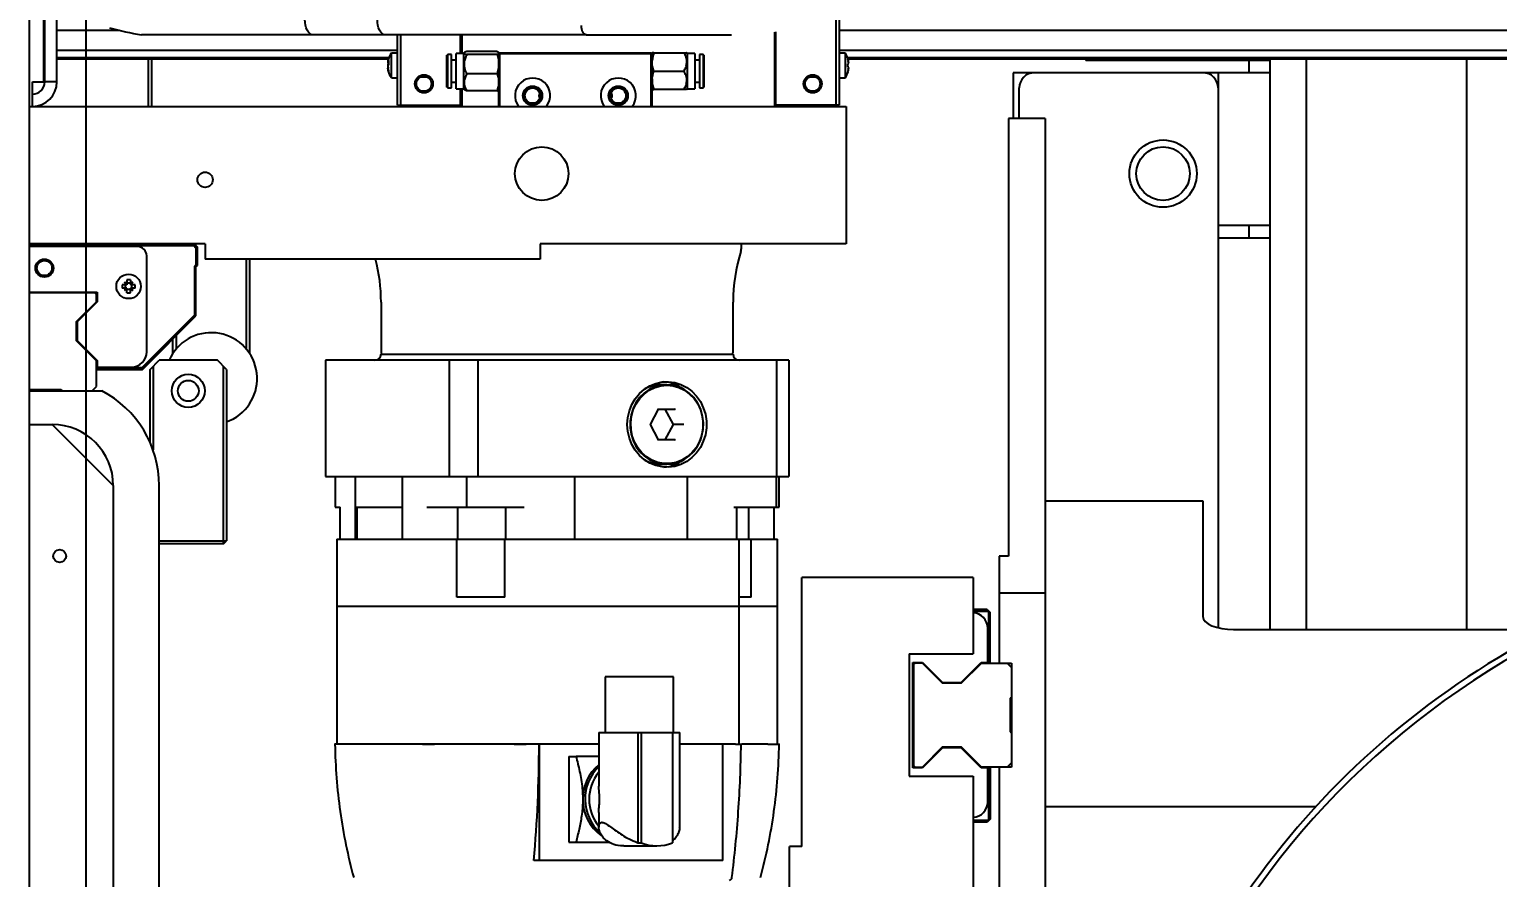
# Model space of a CAD drawing. Header units: inches. Extents: x -347369 to -260369, y 119522 to 149869.
# Drawn here: x -325402 to -324922.3, y 139157.5 to 139434.8 of the extents above; entities that cross this region are included whole.
import ezdxf

# ---------------------------------------------------------------- set-up
doc = ezdxf.new("R2010")
doc.units = ezdxf.units.IN
doc.header["$LTSCALE"] = 300
doc.linetypes.add('CENTRO', pattern=[2, 1.25, -0.25, 0.25, -0.25])
for name, color, linetype in [('ASSI', 254, 'CENTRO'), ('MACCHINA', 40, 'Continuous'), ('QUOTE', 7, 'Continuous')]:
    doc.layers.add(name, color=color, linetype=linetype)
doc.styles.get("Standard").update_dxf_attribs({"font": 'romans.shx'})
doc.dimstyles.new('sc1a100_pollici', dxfattribs={"dimscale": 100, "dimtxt": 3, "dimasz": 3, "dimexe": 0, "dimexo": 0, "dimgap": 1, "dimtad": 1, "dimzin": 12, "dimdsep": 46, "dimtxsty": 'Standard', "dimblk": 'CLOSEDBLANK', "dimcen": 1, "dimclrd": 253, "dimclre": 253, "dimclrt": 2, "dimadec": 0, "dimazin": 3, "dimtfac": 1, "dimtmove": 0, "dimatfit": 1, "dimldrblk": 'CLOSEDBLANK', "dimfxl": 1, "dimtolj": 1, "dimtzin": 0, "dimarcsym": 0})

# ---------------------------------------------------------------- blocks, each defined once
blk = doc.blocks.new('_ClosedBlank')
at = {"color": 0, "linetype": 'ByBlock', "lineweight": -2}
for p, q in [((-1, 0.1667), (0, 0)), ((-1, 0.1667), (-1, -0.1667)), ((0, 0), (-1, -0.1667))]:
    blk.add_line(p, q, dxfattribs=at)
blk = doc.blocks.new('*D16')
at = {"layer": 'Defpoints', "color": 0, "transparency": 16777216}
for p in [(-307383.62, 144199.66), (-325383.62, 140999.66), (-307383.62, 139125.63)]:
    blk.add_point(p, dxfattribs=at)
at = {"layer": 'QUOTE', "color": 253, "lineweight": -2, "transparency": 16777216}
for p, q in [((-325383.62, 140999.66), (-325383.62, 144199.66)), ((-325083.62, 144199.66), (-307683.62, 144199.66)), ((-307383.62, 139125.63), (-307383.62, 144199.66))]:
    blk.add_line(p, q, dxfattribs=at)
at = {"layer": 'QUOTE', "color": 253, "lineweight": -2, "transparency": 16777216, "xscale": 300, "yscale": 300, "zscale": 300, "rotation": 180}
blk.add_blockref('_ClosedBlank', (-325383.62, 144199.66), dxfattribs=at)
at = {"layer": 'QUOTE', "color": 253, "lineweight": -2, "transparency": 16777216, "xscale": 300, "yscale": 300, "zscale": 300}
blk.add_blockref('_ClosedBlank', (-307383.62, 144199.66), dxfattribs=at)
at = {"layer": 'QUOTE', "color": 2, "transparency": 16777216, "char_height": 300, "attachment_point": 5}
for s, insert in [('\\A1;18000', (-316383.62, 144449.66)), ('\\A1;[59\'-0 11/16"]', (-316383.62, 143871.08))]:
    blk.add_mtext(s, dxfattribs=dict(at, insert=insert))
blk = doc.blocks.new('A$C27be3406')
at = {"layer": 'ASSI'}
blk.add_line((0, 2250), (0, -3750), dxfattribs=at)
at = {"layer": 'MACCHINA'}
for p, q in [((-13.72, 418), (-13.72, 514)), ((-13.42, 418), (-13.42, 514)), ((-9.42, 418), (-9.42, 514)), ((-18.42, 48.5), (-18.42, 512.95)), ((245.15, 410.37), (245.15, 438.36)), ((246.15, 438.63), (246.15, 410.37)), ((-13.72, 434.86), (-13.42, 434.86)), ((-9.42, 434.86), (10.98, 434.86)), ((163.45, 433.4), (18.19, 433.4)), ((101.85, 410.37), (101.85, 433.4)), ((102.85, 433.4), (102.85, 410.37)), ((122.5, 427.25), (122.5, 433.4)), ((123, 427.25), (123, 433.4)), ((163.46, 433.4), (210.96, 433.4)), ((225, 434.26), (225, 410)), ((225.5, 410), (225.5, 434.31)), ((246.15, 434.86), (787.5, 434.86)), ((-13.72, 428.36), (-13.42, 428.36)), ((-9.42, 428.36), (101.85, 428.36)), ((101.85, 427.37), (99.85, 427.37)), ((99.85, 419.37), (99.85, 427.37)), ((118.3, 427), (118, 426.7)), ((119.5, 427), (118.3, 427)), ((118.3, 416), (118.3, 427)), ((119.5, 416), (119.5, 427)), ((123.5, 427.25), (121, 427.25)), ((121, 415.75), (121, 427.25)), ((123.67, 427.57), (123.5, 427.4)), ((123.5, 415.6), (123.5, 427.4)), ((134.41, 427.9), (124.53, 427.9)), ((134.41, 426.99), (124.53, 426.99)), ((135, 427.4), (134.9, 427.57)), ((135, 427.3), (135.2, 427.5)), ((135, 410), (135, 427.4)), ((135, 427.3), (185, 427.3)), ((135.2, 427.5), (135.2, 410)), ((135.2, 427.5), (184.8, 427.5)), ((184.8, 410), (184.8, 427.5)), ((184.8, 427.5), (185, 427.3)), ((185.06, 427.5), (185, 427.4)), ((185, 427.39), (185, 410)), ((185.59, 427.5), (195.47, 427.5)), ((196.5, 427.4), (196.4, 427.5)), ((196.5, 427.4), (196.5, 415.6)), ((199, 427.25), (196.5, 427.25)), ((199, 427.25), (199, 415.75)), ((201.7, 427), (200.5, 427)), ((200.5, 427), (200.5, 416)), ((202, 426.7), (201.7, 427)), ((201.7, 427), (201.7, 416)), ((246.15, 428.36), (787.5, 428.36)), ((248.15, 427.37), (246.15, 427.37)), ((248.15, 427.37), (248.15, 419.37)), ((-13.72, 426), (-13.42, 426)), ((-13.72, 425.5), (-13.42, 425.5)), ((-9.42, 426), (99.11, 426)), ((-9.42, 425.5), (98.93, 425.5)), ((20.5, 410), (20.5, 425.5)), ((21.5, 425.5), (21.5, 410)), ((98.68, 424.45), (98.71, 424.43)), ((98.68, 424.26), (98.93, 424.19)), ((98.68, 424.01), (98.94, 423.84)), ((98.68, 423.55), (98.92, 423.61)), ((98.68, 422.74), (98.8, 422.81)), ((98.68, 422.49), (98.72, 422.5)), ((98.68, 422.3), (98.76, 422.34)), ((118, 416.3), (118, 426.7)), ((121, 425.05), (119.5, 425.05)), ((200.5, 425.05), (199, 425.05)), ((202, 426.7), (202, 416.3)), ((248.89, 426), (787.5, 426)), ((249.05, 425.5), (249.07, 425.51)), ((249.05, 425.5), (787.5, 425.5)), ((249.32, 423.95), (249.05, 423.95)), ((249.32, 422.8), (249.05, 422.8)), ((249.32, 424.3), (249.26, 424.26)), ((249.32, 422.45), (249.26, 422.49)), ((326.74, 425.5), (326.74, 425)), ((386.85, 425), (326.74, 425)), ((380, 425), (380, 421)), ((386.85, 425.5), (386.85, 239)), ((398.85, 239), (398.85, 425.5)), ((451.15, 425.5), (451.15, 239)), ((-17.42, 410), (-17.42, 418)), ((-17.42, 418), (-13.72, 418)), ((-9.42, 418), (-13.42, 418)), ((99.85, 419.37), (101.85, 419.37)), ((109.52, 419.62), (111.49, 419.62)), ((119.5, 417.95), (121, 417.95)), ((134.41, 420.59), (124.53, 420.59)), ((185.59, 421.5), (195.47, 421.5)), ((199, 417.95), (200.5, 417.95)), ((236.51, 419.62), (238.48, 419.62)), ((246.15, 419.37), (248.15, 419.37)), ((249.05, 421.25), (249.07, 421.24)), ((303, 421), (303, 406)), ((386.85, 421), (303, 421)), ((370, 421), (370, 239.57)), ((118, 416.3), (118.3, 416)), ((118.3, 416), (119.5, 416)), ((121, 415.75), (123.5, 415.75)), ((122.5, 410), (122.5, 415.75)), ((123, 410), (123, 415.75)), ((123.5, 415.6), (123.67, 415.43)), ((134.41, 415.1), (124.53, 415.1)), ((134.9, 415.43), (135, 415.6)), ((185, 415.6), (185.06, 415.5)), ((195.47, 415.5), (185.59, 415.5)), ((196.4, 415.5), (196.5, 415.6)), ((196.5, 415.75), (199, 415.75)), ((200.5, 416), (201.7, 416)), ((201.7, 416), (202, 416.3)), ((305, 406), (305, 416)), ((-18.42, 410), (248.5, 410)), ((101.85, 410.37), (122.5, 410.37)), ((114, 410.37), (114, 410)), ((246.15, 410.37), (225.5, 410.37)), ((248.5, 410), (248.5, 365)), ((313.5, 406), (301.5, 406)), ((301.5, 406), (301.5, 263)), ((313.5, 406), (313.5, 106)), ((386.85, 371), (370, 371)), ((380, 371), (380, 367)), ((39, 365), (-18.42, 365)), ((-3.5, 365), (-3.71, 364.5)), ((-3.5, 365), (-3, 364.5)), ((-1, 364.5), (-1, 365)), ((16, 364.5), (16.5, 365)), ((16.5, 365), (16.71, 364.5)), ((35.5, 365), (35.29, 364.5)), ((35.5, 365), (36.5, 364)), ((39, 365), (39, 360)), ((248.5, 365), (148.5, 365)), ((148.5, 365), (148.5, 360)), ((214.25, 363.8), (214.25, 365)), ((370, 367), (386.85, 367)), ((-18.42, 364.5), (-3.71, 364.5)), ((16.92, 364.13), (-18.42, 364.13)), ((-3.71, 364.5), (-3.33, 364.13)), ((-3, 364.5), (-3.15, 364.13)), ((16, 364.5), (-3, 364.5)), ((16, 364.5), (16.15, 364.13)), ((16.33, 364.13), (16.71, 364.5)), ((16.71, 364.5), (35.29, 364.5)), ((19.92, 329.77), (19.92, 361.13)), ((35.29, 364.5), (36, 363.79)), ((36.5, 364), (36, 363.79)), ((36, 363.79), (36, 358.21)), ((36.5, 358), (36.5, 364)), ((148.5, 360), (39, 360)), ((52.5, 330.63), (52.5, 360)), ((53.5, 360), (53.5, 329.29)), ((36, 358.21), (35.5, 357.71)), ((35.5, 357.71), (35.5, 341.71)), ((36, 357.5), (35.5, 357.71)), ((36.5, 358), (36, 358.21)), ((36, 357.5), (36.5, 358)), ((36, 341.5), (36, 357.5)), ((13.42, 351.7), (11.88, 351.7)), ((13.42, 350.55), (11.88, 350.55)), ((13.42, 351.7), (12.65, 352.48)), ((13.42, 350.55), (12.65, 349.78)), ((12.97, 350.55), (12.97, 351.7)), ((13.42, 353.25), (13.42, 351.7)), ((14.57, 352.16), (13.42, 352.16)), ((13.42, 349), (13.42, 350.55)), ((14.57, 353.25), (14.57, 351.7)), ((14.57, 351.7), (15.35, 352.48)), ((16.12, 351.7), (14.57, 351.7)), ((14.57, 349), (14.57, 350.55)), ((14.57, 350.55), (15.35, 349.78)), ((16.12, 350.55), (14.57, 350.55)), ((15.03, 350.55), (15.03, 351.7)), ((-18.42, 349.2), (3.7, 349.2)), ((3.5, 349), (-18.42, 349)), ((-3, 339.64), (3.5, 346.14)), ((3.7, 346.06), (-2.8, 339.56)), ((3.5, 348.5), (3, 349)), ((3.5, 346.14), (3.5, 349)), ((3.7, 349.2), (3.7, 346.06)), ((14.57, 350.09), (13.42, 350.09)), ((96.5, 346), (96.5, 329.5)), ((211.5, 329.5), (211.5, 346)), ((35.5, 341.71), (18.29, 324.5)), ((18.5, 324), (36, 341.5)), ((36, 341.5), (35.5, 341.71)), ((-3, 333.36), (-3, 339.64)), ((-2.8, 339.56), (-2.8, 333.44)), ((3.5, 326.86), (-3, 333.36)), ((-2.8, 333.44), (3.7, 326.94)), ((28.5, 329.29), (28.5, 334)), ((29.5, 335), (29.5, 330.63)), ((3.5, 318.4), (3.5, 326.86)), ((3.7, 326.94), (3.7, 324.77)), ((21, 324), (24, 327)), ((43, 327), (24, 327)), ((46, 324), (43, 327)), ((78.32, 327), (78.32, 289)), ((229.68, 327), (78.32, 327)), ((96.5, 329), (211.5, 329)), ((118.82, 289), (118.82, 327)), ((128.07, 327), (128.07, 289)), ((225.85, 289), (225.85, 327)), ((229.68, 327), (229.68, 289)), ((18.29, 324.5), (3.5, 324.5)), ((3.5, 324), (18.5, 324)), ((3.7, 324.77), (14.92, 324.77)), ((18.5, 324), (18.29, 324.5)), ((21, 300.18), (21, 324)), ((22, 325), (22, 297.66)), ((45, 267), (45, 325)), ((46, 324), (46, 268)), ((-18.42, 317.4), (-8, 317.4)), ((-18.42, 317), (5.25, 317)), ((-8, 317.4), (-7.6, 317)), ((2.1, 317), (3.5, 318.4)), ((189.82, 319), (188.06, 319)), ((184.5, 306), (187.17, 311.01)), ((187.17, 311), (192.49, 311)), ((192, 306), (189.33, 311)), ((-18.42, 306), (-11, 306)), ((9, 286), (-11, 306)), ((184.35, 306), (184.5, 306)), ((187.17, 300.99), (184.5, 306)), ((189.33, 301), (192, 306)), ((195.44, 306), (192, 306)), ((192.49, 301), (187.17, 301)), ((188.06, 293), (189.82, 293)), ((78.32, 289), (229.68, 289)), ((81.46, 289), (81.46, 279)), ((88.14, 268.5), (88.14, 289)), ((103.47, 268.5), (103.47, 289)), ((124.37, 289), (124.37, 279)), ((159.66, 289), (159.66, 268.5)), ((196.61, 268.5), (196.61, 289)), ((225.61, 289), (225.61, 279)), ((226.54, 279), (226.54, 289)), ((9, 286), (9, 37)), ((24, 37), (24, 286)), ((81.46, 279), (83.12, 279)), ((83.05, 279), (83.05, 268.5)), ((88.14, 279), (103.47, 279)), ((88.61, 279), (88.61, 268.5)), ((111.5, 279), (143.29, 279)), ((121.58, 268.5), (121.58, 279)), ((137.24, 268.5), (137.24, 279)), ((211.72, 279), (226.54, 279)), ((212.74, 268.5), (212.74, 279)), ((216.68, 268.5), (216.68, 279)), ((224.95, 268.5), (224.95, 279)), ((313.5, 281), (365, 281)), ((365, 281), (365, 243.2)), ((24, 268), (46, 268)), ((45, 267), (24, 267)), ((45, 267), (46, 268)), ((82.02, 268.5), (82.02, 201.5)), ((82.02, 268.5), (225.98, 268.5)), ((121.27, 249.5), (121.27, 268.5)), ((136.98, 249.5), (136.98, 268.5)), ((213.55, 201.5), (213.55, 268.5)), ((217.37, 249.5), (217.37, 268.5)), ((225.98, 201.5), (225.98, 268.5)), ((298.5, 263), (298.5, 228)), ((301.5, 263), (298.5, 263)), ((234, 168), (234, 256)), ((290, 256), (234, 256)), ((290, 256), (290, 231)), ((136.98, 249.5), (121.27, 249.5)), ((217.37, 249.5), (213.55, 249.5)), ((298.5, 251), (313.5, 251)), ((225.98, 246.5), (82.02, 246.5)), ((294.5, 245.5), (290, 245.5)), ((290, 245), (295, 245)), ((294.5, 245.5), (295.5, 244.5)), ((295, 245), (295, 228)), ((295.5, 228), (295.5, 244.5)), ((294.73, 228.2), (294.73, 239.42)), ((375, 239), (475, 239)), ((269, 231), (290, 231)), ((269, 231), (269, 191)), ((270.3, 228.2), (273.44, 228.2)), ((270.3, 193.8), (270.3, 228.2)), ((270.5, 227.5), (271, 228)), ((273.36, 228), (270.5, 228)), ((270.5, 228), (270.5, 194)), ((273.36, 228), (279.86, 221.5)), ((273.44, 228.2), (279.94, 221.7)), ((286.06, 221.7), (292.56, 228.2)), ((286.14, 221.5), (292.64, 228)), ((292.56, 228.2), (294.73, 228.2)), ((292.64, 228), (302.5, 228)), ((301.1, 228), (302.5, 226.6)), ((302.5, 228), (302.5, 194)), ((169.69, 223.55), (169.69, 205.35)), ((192.09, 223.55), (169.69, 223.55)), ((192.09, 205.35), (192.09, 223.55)), ((279.86, 221.5), (286.14, 221.5)), ((279.94, 221.7), (286.06, 221.7)), ((302.5, 216.9), (302.1, 216.5)), ((302.1, 216.5), (302.1, 205.5)), ((167.64, 201.5), (81.63, 201.5)), ((148.11, 201.5), (148.11, 163.5)), ((167.64, 205.35), (167.64, 187.81)), ((167.64, 205.35), (194.14, 205.35)), ((180.43, 205.35), (180.43, 169.28)), ((181.52, 205.35), (181.52, 169.28)), ((191.68, 205.35), (191.68, 169.28)), ((194.14, 174.34), (194.14, 205.35)), ((210.46, 201.5), (194.14, 201.5)), ((208.15, 163.5), (208.15, 201.5)), ((212.31, 201.5), (210.48, 201.5)), ((222.9, 201.5), (214.38, 201.5)), ((222.91, 201.5), (224.75, 201.5)), ((302.1, 205.5), (302.5, 205.1)), ((157.81, 197.5), (157.81, 169.5)), ((157.81, 197.5), (160.19, 197.5)), ((279.86, 200.5), (273.36, 194)), ((279.94, 200.3), (273.44, 193.8)), ((286.14, 200.5), (279.86, 200.5)), ((286.06, 200.3), (279.94, 200.3)), ((292.56, 193.8), (286.06, 200.3)), ((292.64, 194), (286.14, 200.5)), ((273.44, 193.8), (270.3, 193.8)), ((271, 194), (270.5, 194.5)), ((270.5, 194), (273.36, 194)), ((294.73, 193.8), (292.56, 193.8)), ((302.5, 194), (292.64, 194)), ((294.73, 182.58), (294.73, 193.8)), ((295, 194), (295, 176.5)), ((295.5, 194), (295.5, 177)), ((298.5, 194), (298.5, 106)), ((302.5, 195.4), (301.1, 194)), ((269, 191), (290, 191)), ((290, 191), (290, 3.5)), ((167.64, 179.18), (167.64, 174.37)), ((401.86, 181), (313.5, 181)), ((295, 176.5), (290, 176.5)), ((294.5, 176), (290, 176)), ((295.5, 177), (294.5, 176)), ((157.81, 169.5), (160.19, 169.5)), ((175.82, 168.25), (186.6, 168.25)), ((180.43, 169.28), (181.52, 169.28)), ((234, 168), (230, 168)), ((230, 3.5), (230, 168)), ((208.15, 163.5), (146.41, 163.5))]:
    blk.add_line(p, q, dxfattribs=at)
at = {"layer": 'MACCHINA', "flags": 128}
for points in [[(74.14, 433.4), (73.65, 433.5), (73.18, 433.78), (72.75, 434.24), (72.37, 434.86), (72.06, 435.62), (71.83, 436.49), (71.68, 437.42), (71.64, 438.4)], [(97.78, 433.4), (97.29, 433.5), (96.82, 433.78), (96.39, 434.24), (96.01, 434.86), (95.7, 435.62), (95.47, 436.49), (95.33, 437.42), (95.28, 438.4)], [(98.72, 424.25), (98.71, 424.15), (98.68, 424.01)], [(98.71, 422.32), (98.7, 422.38), (98.68, 422.49)], [(176.96, 306), (177.13, 308.25), (177.63, 310.43), (178.44, 312.51), (179.56, 314.41), (180.94, 316.1), (182.55, 317.52), (184.35, 318.65), (186.3, 319.45), (188.34, 319.9), (190.42, 319.99), (192.48, 319.72), (194.48, 319.09), (196.36, 318.12), (198.08, 316.84), (199.58, 315.28), (200.83, 313.48), (201.79, 311.49), (202.45, 309.35), (202.79, 307.13), (202.79, 304.87), (202.45, 302.65), (201.79, 300.51), (200.83, 298.52), (199.58, 296.72), (198.08, 295.16), (196.36, 293.88), (194.48, 292.91), (192.48, 292.28), (190.42, 292.01), (188.34, 292.1), (186.3, 292.55), (184.35, 293.35), (182.55, 294.48), (180.94, 295.9), (179.56, 297.59), (178.44, 299.49), (177.63, 301.57), (177.13, 303.75), (176.96, 306)], [(189.82, 319), (187.84, 318.82), (185.92, 318.3), (184.1, 317.43), (182.44, 316.26), (180.98, 314.8), (179.76, 313.11), (178.82, 311.22), (178.18, 309.19), (177.85, 307.07), (177.85, 304.93), (178.18, 302.81), (178.82, 300.78), (179.76, 298.89), (180.98, 297.2), (182.44, 295.74), (184.1, 294.57), (185.92, 293.7), (187.84, 293.18), (189.82, 293), (191.8, 293.18), (193.72, 293.7), (195.54, 294.57), (197.2, 295.74), (198.66, 297.2), (199.87, 298.89), (200.82, 300.78), (201.46, 302.81), (201.79, 304.93), (201.79, 307.07), (201.46, 309.19), (200.82, 311.22), (199.87, 313.11), (198.66, 314.8), (197.2, 316.26), (195.54, 317.43), (193.72, 318.3), (191.8, 318.82), (189.82, 319)], [(189.9, 318.8), (191.89, 318.62), (193.83, 318.07), (195.66, 317.17), (197.32, 315.96), (198.77, 314.46), (199.97, 312.71), (200.87, 310.77), (201.46, 308.7), (201.71, 306.54), (201.63, 304.37), (201.2, 302.25), (200.45, 300.24), (199.4, 298.39), (198.08, 296.76), (196.52, 295.4), (194.77, 294.34), (192.88, 293.61), (190.9, 293.25), (188.89, 293.25), (186.92, 293.61), (185.02, 294.34), (183.27, 295.4), (181.71, 296.76), (180.39, 298.39), (179.34, 300.24), (178.59, 302.25), (178.17, 304.37), (178.08, 306.54), (178.34, 308.7), (178.92, 310.77), (179.83, 312.71), (181.02, 314.46), (182.47, 315.96), (184.13, 317.17), (185.96, 318.07), (187.9, 318.62), (189.9, 318.8)], [(46, 306.86), (46.21, 306.93), (48.29, 307.89)], [(365, 243.2), (365.19, 242.38), (365.76, 241.6), (366.69, 240.87), (367.93, 240.23), (369.44, 239.71), (371.17, 239.32), (373.05, 239.08), (375, 239)]]:
    blk.add_lwpolyline(points, dxfattribs=at)
at = {"layer": 'MACCHINA'}
for centre, radius in [((110.5, 417.37), 2.96), ((110.5, 417.37), 2.46), ((237.5, 417.37), 2.96), ((237.5, 417.37), 2.46), ((146, 413.5), 3.15), ((146, 413.5), 3), ((146, 413.5), 2.5), ((174, 413.5), 3.15), ((174, 413.5), 3), ((174, 413.5), 2.5), ((352, 388), 11), ((149, 388), 8.75), ((352, 388), 8.75), ((39, 386), 2.5), ((-13.5, 357.13), 2.96), ((-13.5, 357.13), 2.46), ((14, 351.13), 4), ((33.5, 317), 5.4), ((33.5, 317), 3.4), ((-8.5, 263), 2.1)]:
    blk.add_circle(centre, radius, dxfattribs=at)
for centre, radius, start, end in [((32.87, 524.58), 92.35, 254.2364, 260.8575), ((105.62, 423.37), 7.03, 145.292, 167.6618), ((242.37, 423.37), 7.03, 17.6879, 34.708), ((105.95, 423.23), 7.34, 164.9527, 171.9608), ((102.86, 423.73), 4.23, 160.5837, 170.2418), ((104.64, 423.59), 6.02, 167.6604, 171.7896), ((100.09, 423.75), 1.49, 139.4162, 159.9557), ((102.08, 422.74), 3.49, 160.1365, 166.6839), ((100.09, 422.68), 1.49, 139.4162, 159.9557), ((99.91, 423.98), 1.29, 199.3339, 207.8921), ((102.26, 424.05), 3.68, 193.4454, 202.5167), ((104.67, 423.6), 6.05, 188.2239, 199.0334), ((98.95, 423.01), 0.378, 226.2673, 257.4818), ((104.67, 423.16), 6.05, 188.2239, 199.0334), ((105.55, 424.19), 6.62, 175.3965, 184.6035), ((242.37, 423.37), 7, 7.5895, 17.658), ((241.31, 423.37), 7.75, 355.7473, 4.2527), ((242.37, 423.37), 7, 342.342, 352.4105), ((247.69, 423.86), 1.69, 15.0156, 30.7511), ((243.27, 422.96), 6.13, 9.317, 16.7611), ((243.27, 423.79), 6.13, 343.2389, 350.683), ((247.69, 422.88), 1.69, 329.2489, 344.9844), ((-17.42, 418), 8, 270, 0), ((-17.42, 418), 4, 270, 0), ((105.62, 423.37), 7.03, 192.3382, 214.708), ((100.08, 421.41), 1.15, 168.9237, 191.0763), ((146, 413.5), 5.75, 322.5048, 217.5415), ((174, 413.5), 5.75, 322.5048, 217.5415), ((242.37, 423.37), 7.03, 325.292, 342.3121), ((310, 416), 5, 90, 180), ((365, 416), 5, 0, 90), ((16.92, 361.13), 3, 0, 90), ((41.5, 346), 55, 0, 14.7467), ((266.5, 346), 55, 162.4378, 180), ((210.25, 363.8), 4, 342.4378, 0), ((27.4, 351.13), 15.53, 177.8786, 182.1214), ((23.24, 357.78), 11.85, 206.6152, 210.8908), ((7.34, 341.89), 11.85, 59.1092, 63.3848), ((23.24, 344.47), 11.85, 149.1092, 153.3848), ((14, 337.73), 15.53, 87.8786, 92.1214), ((20.66, 341.89), 11.85, 116.6152, 120.8908), ((4.76, 357.78), 11.85, 329.1092, 333.3848), ((4.76, 344.47), 11.85, 26.6152, 30.8908), ((0.6, 351.13), 15.53, 357.8786, 2.1214), ((7.34, 360.37), 11.85, 296.6152, 300.8908), ((14, 364.53), 15.53, 267.8786, 272.1214), ((20.66, 360.37), 11.85, 239.1092, 243.3848), ((41, 321), 15, 299.0944, 156.4218), ((14.92, 329.77), 5, 270, 0), ((94.5, 329), 2, 270, 0), ((97, 329.5), 0.5, 180, 270), ((211, 329.5), 0.5, 270, 0), ((213.5, 329), 2, 180, 270), ((-11, 286), 35, 0, 62.3396), ((188.08, 307.72), 11.28, 90.1067, 118.4655), ((187.9, 307.67), 12.34, 53.9046, 85.1915), ((-11, 286), 20, 0, 90), ((188.08, 304.28), 11.28, 241.5345, 269.8933), ((187.92, 304.3), 12.3, 274.758, 306.1459), ((599.5, 0), 268, 46.641, 154.6986), ((289.73, 239.42), 5, 0, 86.8895), ((599.5, 0), 266, 114.5258, 154.5), ((-273.83, 201.33), 421.94, 354.8565, 0.0235), ((176.75, 183.67), 14.34, 129.4079, 180.6769), ((177.84, 183.5), 14.69, 133.9313, 227.6402), ((178.19, 183.5), 13.73, 140.1823, 219.8177), ((176.67, 183.31), 14.27, 179.2412, 234.8937), ((289.73, 182.58), 5, 273.1105, 0), ((186.6, 181.35), 13.1, 247.1796, 292.8204)]:
    blk.add_arc(centre, radius, start, end, dxfattribs=at)
for centre, major_axis, start_param, end_param in [((187.05, 311.2), (-0.118, 0.197), 3.313803, 4.540178), ((192.59, 311.2), (0.118, 0.197), 3.313803, 4.8846), ((187.05, 300.8), (0.118, 0.197), 4.8846, 6.110975), ((192.59, 300.8), (-0.118, 0.197), 4.540178, 6.110975)]:
    blk.add_ellipse(centre, major_axis=major_axis, ratio=0.289907, start_param=start_param, end_param=end_param, dxfattribs=at)
for points, knots in [([(163.46, 433.4), (163.29, 433.43), (162.96, 433.5), (162.51, 434.02), (162.17, 434.78), (161.99, 435.62), (161.97, 436.18), (161.96, 436.4)], [0, 0, 0, 0, 0.21457, 0.429124, 0.644045, 0.859046, 1, 1, 1, 1]), ([(124.53, 427.9), (124.31, 427.84), (123.87, 427.71), (123.5, 427.48), (123.72, 427.23), (124.28, 427.06), (124.53, 426.99)], [0, 0, 0, 0, 0.216461, 0.440323, 0.75191, 1, 1, 1, 1]), ([(124.53, 426.99), (124.31, 426.55), (123.87, 425.66), (123.5, 424.01), (123.72, 422.23), (124.28, 421.09), (124.53, 420.59)], [0, 0, 0, 0, 0.216461, 0.440323, 0.75191, 1, 1, 1, 1]), ([(134.41, 427.9), (134.56, 427.82), (134.87, 427.66), (135.04, 427.35), (134.65, 427.13), (134.41, 426.99)], [0, 0, 0, 0, 0.264874, 0.535491, 1, 1, 1, 1]), ([(134.41, 426.99), (134.56, 426.44), (134.87, 425.31), (135.04, 423.14), (134.65, 421.58), (134.41, 420.59)], [0, 0, 0, 0, 0.264874, 0.535491, 1, 1, 1, 1]), ([(185.59, 421.5), (185.44, 422.02), (185.13, 423.07), (184.96, 425.11), (185.35, 426.58), (185.59, 427.5)], [0, 0, 0, 0, 0.264874, 0.535491, 1, 1, 1, 1]), ([(185.59, 427.5), (185.43, 427.5), (185.13, 427.5), (185.09, 427.5), (185.08, 427.5)], [0, 0, 0, 0, 0.529224, 1, 1, 1, 1]), ([(185.59, 427.5), (185.43, 426.98), (185.16, 426.15), (185.13, 425.29), (185.11, 424.96)], [0, 0, 0, 0, 0.625128, 1, 1, 1, 1]), ([(195.47, 421.5), (195.69, 421.91), (196.13, 422.75), (196.5, 424.3), (196.28, 425.96), (195.72, 427.03), (195.47, 427.5)], [0, 0, 0, 0, 0.216461, 0.440323, 0.75191, 1, 1, 1, 1]), ([(195.47, 427.5), (195.68, 427.5), (196.1, 427.5), (196.45, 427.5), (196.36, 427.5), (196.34, 427.5)], [0, 0, 0, 0, 0.433535, 0.881893, 1, 1, 1, 1]), ([(124.53, 420.59), (124.31, 420.21), (123.87, 419.45), (123.5, 418.03), (123.72, 416.5), (124.28, 415.53), (124.53, 415.1)], [0, 0, 0, 0, 0.216461, 0.440323, 0.75191, 1, 1, 1, 1]), ([(134.41, 420.59), (134.56, 420.11), (134.87, 419.15), (135.04, 417.28), (134.65, 415.94), (134.41, 415.1)], [0, 0, 0, 0, 0.264874, 0.535491, 1, 1, 1, 1]), ([(185.59, 415.5), (185.44, 416.02), (185.13, 417.07), (184.96, 419.11), (185.35, 420.58), (185.59, 421.5)], [0, 0, 0, 0, 0.2648736, 0.5354915, 1, 1, 1, 1]), ([(185.11, 418.96), (185.09, 418.74), (184.97, 417.57), (185.32, 416.42), (185.59, 415.5)], [0, 0, 0, 0, 0.193963, 1, 1, 1, 1]), ([(195.47, 415.5), (195.69, 415.91), (196.13, 416.75), (196.5, 418.3), (196.28, 419.96), (195.72, 421.03), (195.47, 421.5)], [0, 0, 0, 0, 0.216461, 0.440323, 0.75191, 1, 1, 1, 1]), ([(124.53, 415.1), (124.3, 415.16), (123.89, 415.27), (123.75, 415.39), (123.69, 415.45)], [0, 0, 0, 0, 0.5556163, 1, 1, 1, 1]), ([(134.41, 415.1), (134.57, 415.18), (134.82, 415.29), (134.86, 415.41), (134.87, 415.45)], [0, 0, 0, 0, 0.684897, 1, 1, 1, 1]), ([(148.34, 414.38), (148.33, 414.36), (148.25, 414.25), (148.14, 413.98), (148.07, 413.56), (148.11, 413.12), (148.22, 412.81), (148.31, 412.66), (148.34, 412.62)], [0, 0, 0, 0, 0.039853, 0.236785, 0.469833, 0.696126, 0.916526, 1, 1, 1, 1]), ([(171.66, 414.38), (171.67, 414.36), (171.75, 414.25), (171.86, 413.98), (171.93, 413.56), (171.89, 413.12), (171.78, 412.81), (171.69, 412.66), (171.66, 412.62)], [0, 0, 0, 0, 0.039853, 0.236785, 0.469833, 0.696126, 0.916526, 1, 1, 1, 1]), ([(185.08, 415.5), (185.07, 415.5), (184.98, 415.5), (185.3, 415.5), (185.59, 415.5)], [0, 0, 0, 0, 0.06905, 1, 1, 1, 1]), ([(196.34, 415.5), (196.31, 415.5), (196.26, 415.5), (195.73, 415.5), (195.47, 415.5)], [0, 0, 0, 0, 0.50452, 1, 1, 1, 1]), ([(81.4, 201.5), (81.53, 197.82), (81.77, 190.46), (83.03, 179.47), (84.86, 168.56), (86.65, 161.43), (87.55, 157.86)], [0, 0, 0, 0, 0.249861, 0.499779, 0.749856, 1, 1, 1, 1]), ([(81.45, 201.5), (81.44, 201.5), (81.41, 201.5), (81.55, 201.5), (81.63, 201.5)], [0, 0, 0, 0, 0.439327, 1, 1, 1, 1]), ([(109.98, 201.5), (110.14, 201.5), (110.46, 201.5), (111.28, 201.5), (112.24, 201.5), (113.16, 201.5), (113.69, 201.5), (113.9, 201.5)], [0, 0, 0, 0, 0.214551, 0.429083, 0.64402, 0.859042, 1, 1, 1, 1]), ([(140.03, 201.5), (140.19, 201.5), (140.51, 201.5), (141.34, 201.5), (142.3, 201.5), (143.22, 201.5), (143.74, 201.5), (143.95, 201.5)], [0, 0, 0, 0, 0.214554, 0.429093, 0.644016, 0.859029, 1, 1, 1, 1]), ([(211.14, 157.87), (211.56, 161.42), (212.39, 168.52), (213.27, 179.4), (213.9, 190.41), (214.07, 197.8), (214.16, 201.5)], [0, 0, 0, 0, 0.249729, 0.499617, 0.749733, 1, 1, 1, 1]), ([(212.31, 201.5), (212.61, 201.5), (213.21, 201.5), (213.83, 201.5), (214.15, 201.5), (214.13, 201.5), (214.12, 201.5)], [0, 0, 0, 0, 0.285428, 0.570832, 0.856779, 1, 1, 1, 1]), ([(220.45, 157.86), (221.35, 161.43), (223.14, 168.56), (224.97, 179.47), (226.23, 190.46), (226.47, 197.82), (226.6, 201.5)], [0, 0, 0, 0, 0.250144, 0.500221, 0.750139, 1, 1, 1, 1]), ([(224.75, 201.5), (225.05, 201.5), (225.64, 201.5), (226.26, 201.5), (226.59, 201.5), (226.56, 201.5), (226.55, 201.5)], [0, 0, 0, 0, 0.28662, 0.573219, 0.860334, 1, 1, 1, 1]), ([(160.19, 197.5), (160.6, 195.89), (161.23, 193.46), (161.89, 189.93), (162.31, 186.9), (162.37, 184.7), (162.41, 183.5)], [0, 0, 0, 0, 0.377562, 0.571739, 0.76553, 1, 1, 1, 1]), ([(167.64, 197.5), (166.86, 197.5), (164.34, 197.5), (161.88, 197.5), (160.19, 197.5)], [0, 0, 0, 0, 0.310482, 1, 1, 1, 1]), ([(167.69, 179.18), (167.68, 179.48), (167.64, 180.22), (167.78, 181.4), (167.89, 182.61), (167.91, 183.65), (167.85, 184.95), (167.67, 186.35), (167.68, 187.34), (167.69, 187.81)], [0, 0, 0, 0, 0.120703, 0.304542, 0.427079, 0.514345, 0.601627, 0.81193, 1, 1, 1, 1]), ([(162.41, 183.5), (162.41, 183.31), (162.4, 182.29), (162.3, 180.42), (161.94, 177.25), (161.24, 173.55), (160.54, 170.86), (160.19, 169.5)], [0, 0, 0, 0, 0.0367973, 0.1990761, 0.365635, 0.6795549, 1, 1, 1, 1]), ([(175.83, 168.28), (175.44, 168.28), (174.01, 168.28), (171.8, 168.86), (169.85, 170.03), (168.61, 171.41), (167.9, 172.76), (167.58, 174.15), (167.69, 175.34), (168.28, 176.05), (169.42, 175.87), (170.96, 174.84), (172.77, 173.49), (174.73, 172.12), (176.97, 170.77), (178.93, 169.83), (180.12, 169.39), (180.43, 169.28)], [0, 0, 0, 0, 0.032212, 0.119082, 0.210519, 0.278474, 0.348378, 0.417695, 0.48914, 0.552711, 0.616755, 0.695368, 0.762535, 0.831491, 0.901972, 0.974735, 1, 1, 1, 1]), ([(191.68, 170), (191.79, 170.07), (192.39, 170.46), (193.11, 171.36), (193.8, 172.59), (194.16, 173.67), (194.08, 174.18), (194.06, 174.34)], [0, 0, 0, 0, 0.0604825, 0.3371399, 0.6043142, 0.877024, 1, 1, 1, 1]), ([(160.19, 169.5), (162.08, 169.5), (164.96, 169.5), (168.6, 169.5), (170.29, 169.5), (170.99, 169.5)], [0, 0, 0, 0, 0.532508, 0.806373, 1, 1, 1, 1]), ([(210.3, 156.93), (210.53, 157.08), (210.99, 157.39), (211.09, 157.71), (211.14, 157.87)], [0, 0, 0, 0, 0.493105, 1, 1, 1, 1])]:
    blk.add_open_spline(points, degree=3, knots=knots, dxfattribs=at)

msp = doc.modelspace()

# ---------------------------------------------------------------- block references
at = {"layer": 'QUOTE'}
msp.add_blockref('A$C27be3406', (-325383.625, 138999.656), dxfattribs=at)

# ---------------------------------------------------------------- dimensions: what is measured, and where the dimension line sits
dim = msp.add_linear_dim(base=(-307383.625, 144199.656), p1=(-325383.625, 140999.656), p2=(-307383.625, 139125.625), dimstyle='sc1a100_pollici', override={"dimpost": '\\X'}, dxfattribs=at)
dim.commit()
dim.dimension.update_dxf_attribs({"geometry": '*D16', "text_midpoint": (-316383.625, 144199.656), "dimtype": 160})

doc.saveas('drawing.dxf')
